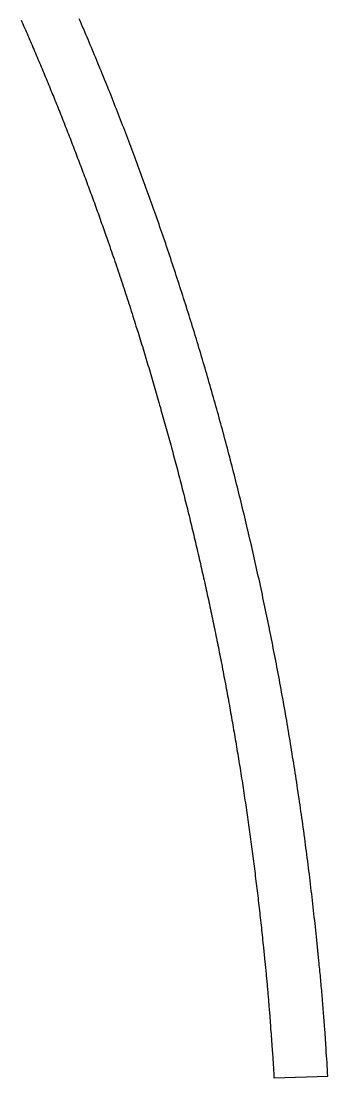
# Model space of a CAD drawing. Extents: x -7325 to -371, y -3238 to 133.
# Drawn here: x -4769.2 to -4688.2, y -1911.4 to -1632.3 of the extents above; entities that cross this region are included whole.
import ezdxf

# ---------------------------------------------------------------- set-up
doc = ezdxf.new("R2010")
doc.units = 0
doc.header["$MEASUREMENT"] = 0
doc.layers.add('NAILERS', color=7, linetype='CONTINUOUS')

msp = doc.modelspace()

# ---------------------------------------------------------------- linework, layer by layer
at = {"layer": 'NAILERS'}
msp.add_lwpolyline([(-4769.19, -1632.01), (-4768.96, -1632.52), (-4768.74, -1633.03), (-4768.52, -1633.54), (-4768.29, -1634.05), (-4768.07, -1634.56), (-4767.85, -1635.07), (-4767.63, -1635.58), (-4767.41, -1636.09), (-4767.19, -1636.6), (-4766.97, -1637.12), (-4766.75, -1637.63), (-4766.53, -1638.14), (-4766.31, -1638.65), (-4766.09, -1639.16), (-4766.06, -1639.22), (-4765.84, -1639.73), (-4765.62, -1640.25), (-4765.4, -1640.76), (-4765.19, -1641.28), (-4764.97, -1641.8), (-4764.75, -1642.31), (-4764.53, -1642.83), (-4764.31, -1643.34), (-4764.1, -1643.86), (-4763.88, -1644.38), (-4763.66, -1644.9), (-4763.45, -1645.41), (-4763.23, -1645.93), (-4763.02, -1646.45), (-4762.8, -1646.96), (-4762.59, -1647.48), (-4762.37, -1648), (-4762.16, -1648.52), (-4761.95, -1649.04), (-4761.73, -1649.56), (-4761.52, -1650.07), (-4761.31, -1650.59), (-4761.1, -1651.11), (-4760.88, -1651.63), (-4760.67, -1652.15), (-4760.46, -1652.67), (-4760.25, -1653.19), (-4760.04, -1653.71), (-4759.83, -1654.23), (-4759.62, -1654.75), (-4759.41, -1655.27), (-4759.21, -1655.79), (-4759.18, -1655.84), (-4758.97, -1656.37), (-4758.76, -1656.89), (-4758.56, -1657.42), (-4758.35, -1657.94), (-4758.14, -1658.47), (-4757.93, -1658.99), (-4757.72, -1659.52), (-4757.52, -1660.04), (-4757.31, -1660.57), (-4757.11, -1661.09), (-4756.9, -1661.62), (-4756.69, -1662.14), (-4756.49, -1662.67), (-4756.28, -1663.19), (-4756.08, -1663.72), (-4755.88, -1664.25), (-4755.67, -1664.77), (-4755.47, -1665.3), (-4755.27, -1665.82), (-4755.07, -1666.35), (-4754.86, -1666.88), (-4754.66, -1667.41), (-4754.46, -1667.93), (-4754.26, -1668.46), (-4754.06, -1668.99), (-4753.86, -1669.52), (-4753.66, -1670.04), (-4753.46, -1670.57), (-4753.26, -1671.1), (-4753.06, -1671.63), (-4752.86, -1672.16), (-4752.67, -1672.68), (-4752.62, -1672.81), (-4752.42, -1673.34), (-4752.22, -1673.88), (-4752.02, -1674.42), (-4751.82, -1674.95), (-4751.62, -1675.49), (-4751.42, -1676.03), (-4751.23, -1676.57), (-4751.03, -1677.1), (-4750.83, -1677.64), (-4750.63, -1678.18), (-4750.44, -1678.72), (-4750.24, -1679.25), (-4750.05, -1679.79), (-4749.85, -1680.33), (-4749.66, -1680.87), (-4749.46, -1681.41), (-4749.27, -1681.95), (-4749.07, -1682.48), (-4748.88, -1683.02), (-4748.69, -1683.56), (-4748.5, -1684.1), (-4748.3, -1684.64), (-4748.11, -1685.18), (-4747.92, -1685.72), (-4747.73, -1686.26), (-4747.54, -1686.8), (-4747.35, -1687.34), (-4747.16, -1687.88), (-4746.97, -1688.42), (-4746.78, -1688.96), (-4746.59, -1689.5), (-4746.4, -1690.04), (-4745.78, -1691.83), (-4745.55, -1692.49), (-4745.33, -1693.14), (-4745.1, -1693.79), (-4744.88, -1694.45), (-4744.65, -1695.1), (-4744.43, -1695.76), (-4744.21, -1696.41), (-4743.98, -1697.06), (-4743.76, -1697.72), (-4743.54, -1698.37), (-4743.32, -1699.03), (-4743.1, -1699.69), (-4742.88, -1700.34), (-4742.66, -1701), (-4742.45, -1701.65), (-4742.23, -1702.31), (-4742.01, -1702.97), (-4741.8, -1703.62), (-4741.58, -1704.28), (-4741.37, -1704.94), (-4741.16, -1705.59), (-4740.94, -1706.25), (-4740.73, -1706.91), (-4740.52, -1707.57), (-4740.31, -1708.23), (-4740.1, -1708.88), (-4739.89, -1709.54), (-4739.68, -1710.2), (-4739.47, -1710.86), (-4739.26, -1711.52), (-4739.06, -1712.18), (-4738.85, -1712.84), (-4738.32, -1714.55), (-4738.12, -1715.16), (-4737.93, -1715.78), (-4737.74, -1716.39), (-4737.55, -1717.01), (-4737.36, -1717.62), (-4737.17, -1718.24), (-4736.98, -1718.86), (-4736.8, -1719.47), (-4736.61, -1720.09), (-4736.42, -1720.71), (-4736.23, -1721.32), (-4736.05, -1721.94), (-4735.86, -1722.56), (-4735.68, -1723.17), (-4735.49, -1723.79), (-4735.31, -1724.41), (-4735.12, -1725.03), (-4734.94, -1725.64), (-4734.76, -1726.26), (-4734.57, -1726.88), (-4734.39, -1727.5), (-4734.21, -1728.12), (-4734.03, -1728.74), (-4733.85, -1729.35), (-4733.67, -1729.97), (-4733.49, -1730.59), (-4733.31, -1731.21), (-4733.13, -1731.83), (-4732.95, -1732.45), (-4732.78, -1733.07), (-4732.6, -1733.69), (-4732.42, -1734.31), (-4732.25, -1734.93), (-4732.07, -1735.55), (-4731.9, -1736.17), (-4731.72, -1736.79), (-4731.55, -1737.41), (-4731.37, -1738.03), (-4731.2, -1738.65), (-4731.03, -1739.27), (-4730.86, -1739.89), (-4730.68, -1740.51), (-4730.51, -1741.14), (-4730.34, -1741.76), (-4730.17, -1742.38), (-4730, -1743), (-4729.83, -1743.62), (-4729.67, -1744.25), (-4729.5, -1744.87), (-4729.33, -1745.49), (-4729.16, -1746.11), (-4729, -1746.73), (-4728.83, -1747.36), (-4728.66, -1747.98), (-4728.5, -1748.6), (-4728.33, -1749.23), (-4728.17, -1749.85), (-4728.01, -1750.47), (-4727.84, -1751.1), (-4727.68, -1751.72), (-4727.52, -1752.34), (-4727.36, -1752.97), (-4727.2, -1753.59), (-4727.03, -1754.22), (-4727.03, -1754.23), (-4726.87, -1754.86), (-4726.71, -1755.48), (-4726.55, -1756.11), (-4726.39, -1756.74), (-4726.23, -1757.36), (-4726.07, -1757.99), (-4725.92, -1758.61), (-4725.76, -1759.24), (-4725.6, -1759.87), (-4725.45, -1760.49), (-4725.29, -1761.12), (-4725.14, -1761.75), (-4724.98, -1762.37), (-4724.83, -1763), (-4724.67, -1763.63), (-4724.52, -1764.25), (-4724.37, -1764.88), (-4724.22, -1765.51), (-4724.06, -1766.14), (-4723.91, -1766.76), (-4723.76, -1767.39), (-4723.61, -1768.02), (-4723.46, -1768.65), (-4723.31, -1769.28), (-4723.17, -1769.9), (-4723.02, -1770.53), (-4722.87, -1771.16), (-4722.72, -1771.79), (-4722.58, -1772.42), (-4722.43, -1773.05), (-4722.28, -1773.68), (-4722.14, -1774.31), (-4722.13, -1774.33), (-4721.99, -1774.96), (-4721.85, -1775.59), (-4721.7, -1776.22), (-4721.56, -1776.85), (-4721.42, -1777.48), (-4721.27, -1778.11), (-4721.13, -1778.74), (-4720.99, -1779.37), (-4720.85, -1780), (-4720.71, -1780.63), (-4720.57, -1781.27), (-4720.43, -1781.9), (-4720.29, -1782.53), (-4720.15, -1783.16), (-4720.01, -1783.79), (-4719.88, -1784.43), (-4719.74, -1785.06), (-4719.6, -1785.69), (-4719.47, -1786.32), (-4719.33, -1786.96), (-4719.2, -1787.59), (-4719.06, -1788.22), (-4718.93, -1788.85), (-4718.79, -1789.49), (-4718.66, -1790.12), (-4718.53, -1790.75), (-4718.4, -1791.39), (-4718.26, -1792.02), (-4718.13, -1792.65), (-4718, -1793.29), (-4717.87, -1793.92), (-4717.74, -1794.55), (-4717.74, -1794.58), (-4717.61, -1795.21), (-4717.48, -1795.85), (-4717.35, -1796.48), (-4717.23, -1797.12), (-4717.1, -1797.75), (-4716.97, -1798.39), (-4716.85, -1799.02), (-4716.72, -1799.66), (-4716.59, -1800.3), (-4716.47, -1800.93), (-4716.34, -1801.57), (-4716.22, -1802.21), (-4716.1, -1802.84), (-4715.98, -1803.48), (-4715.85, -1804.12), (-4715.73, -1804.75), (-4715.61, -1805.39), (-4715.49, -1806.03), (-4715.37, -1806.66), (-4715.25, -1807.3), (-4715.13, -1807.94), (-4715.01, -1808.57), (-4714.89, -1809.21), (-4714.77, -1809.85), (-4714.66, -1810.49), (-4714.54, -1811.12), (-4714.42, -1811.76), (-4714.31, -1812.4), (-4714.19, -1813.04), (-4714.08, -1813.68), (-4713.96, -1814.31), (-4713.85, -1814.95), (-4713.85, -1814.98), (-4713.73, -1815.62), (-4713.62, -1816.26), (-4713.51, -1816.9), (-4713.39, -1817.54), (-4713.28, -1818.18), (-4713.17, -1818.82), (-4713.06, -1819.46), (-4712.95, -1820.1), (-4712.84, -1820.74), (-4712.73, -1821.38), (-4712.62, -1822.02), (-4712.52, -1822.66), (-4712.41, -1823.3), (-4712.3, -1823.94), (-4712.19, -1824.58), (-4712.09, -1825.22), (-4711.98, -1825.86), (-4711.88, -1826.51), (-4711.77, -1827.15), (-4711.67, -1827.79), (-4711.57, -1828.43), (-4711.46, -1829.07), (-4711.36, -1829.71), (-4711.26, -1830.35), (-4711.16, -1831), (-4711.06, -1831.64), (-4710.95, -1832.28), (-4710.85, -1832.92), (-4710.76, -1833.56), (-4710.66, -1834.21), (-4710.56, -1834.85), (-4710.46, -1835.49), (-4710.46, -1835.52), (-4710.36, -1836.16), (-4710.26, -1836.8), (-4710.16, -1837.45), (-4710.07, -1838.09), (-4709.97, -1838.74), (-4709.88, -1839.38), (-4709.78, -1840.03), (-4709.69, -1840.67), (-4709.59, -1841.31), (-4709.5, -1841.96), (-4709.41, -1842.6), (-4709.32, -1843.25), (-4709.22, -1843.89), (-4709.13, -1844.54), (-4709.04, -1845.18), (-4708.95, -1845.83), (-4708.86, -1846.47), (-4708.77, -1847.12), (-4708.68, -1847.76), (-4708.59, -1848.41), (-4708.51, -1849.05), (-4708.42, -1849.7), (-4708.33, -1850.35), (-4708.25, -1850.99), (-4708.16, -1851.64), (-4708.08, -1852.28), (-4707.99, -1852.93), (-4707.91, -1853.57), (-4707.82, -1854.22), (-4707.74, -1854.87), (-4707.66, -1855.51), (-4707.57, -1856.16), (-4707.57, -1856.19), (-4707.49, -1856.83), (-4707.41, -1857.48), (-4707.33, -1858.13), (-4707.25, -1858.78), (-4707.17, -1859.43), (-4707.09, -1860.07), (-4707.01, -1860.72), (-4706.93, -1861.37), (-4706.85, -1862.02), (-4706.77, -1862.67), (-4706.7, -1863.32), (-4706.62, -1863.97), (-4706.54, -1864.61), (-4706.47, -1865.26), (-4706.39, -1865.91), (-4706.32, -1866.56), (-4706.25, -1867.21), (-4706.17, -1867.86), (-4706.1, -1868.51), (-4706.03, -1869.16), (-4705.95, -1869.8), (-4705.88, -1870.45), (-4705.81, -1871.1), (-4705.74, -1871.75), (-4705.67, -1872.4), (-4705.6, -1873.05), (-4705.53, -1873.7), (-4705.46, -1874.35), (-4705.4, -1875), (-4705.33, -1875.65), (-4705.26, -1876.3), (-4705.2, -1876.95), (-4704.8, -1880.88), (-4704.75, -1881.28), (-4704.71, -1881.69), (-4704.67, -1882.1), (-4704.63, -1882.51), (-4704.59, -1882.92), (-4704.55, -1883.32), (-4704.51, -1883.73), (-4704.47, -1884.14), (-4704.43, -1884.55), (-4704.4, -1884.96), (-4704.36, -1885.36), (-4704.32, -1885.77), (-4704.28, -1886.18), (-4704.24, -1886.59), (-4704.21, -1887), (-4704.17, -1887.41), (-4704.13, -1887.81), (-4704.1, -1888.22), (-4704.06, -1888.63), (-4704.03, -1889.04), (-4703.99, -1889.45), (-4703.96, -1889.86), (-4703.92, -1890.27), (-4703.89, -1890.67), (-4703.86, -1891.08), (-4703.82, -1891.49), (-4703.79, -1891.9), (-4703.76, -1892.31), (-4703.72, -1892.72), (-4703.69, -1893.13), (-4703.66, -1893.53), (-4703.63, -1893.94), (-4703.33, -1897.86), (-4703.28, -1898.52), (-4703.23, -1899.17), (-4703.18, -1899.83), (-4703.13, -1900.48), (-4703.08, -1901.14), (-4703.03, -1901.8), (-4702.98, -1902.45), (-4702.94, -1903.11), (-4702.89, -1903.76), (-4702.86, -1904.25), (-4702.82, -1904.75), (-4702.79, -1905.24), (-4702.75, -1905.73), (-4702.72, -1906.22), (-4702.69, -1906.71), (-4702.66, -1907.21), (-4702.63, -1907.7), (-4702.55, -1908.94), (-4702.53, -1909.31), (-4702.51, -1909.67), (-4702.48, -1910.03), (-4702.46, -1910.4), (-4702.42, -1911.02), (-4702.41, -1911.12), (-4702.4, -1911.23), (-4702.4, -1911.26), (-4702.4, -1911.34), (-4702.39, -1911.42), (-4688.17, -1910.98), (-4688.23, -1910.08), (-4688.28, -1909.17), (-4688.34, -1908.27), (-4688.4, -1907.37), (-4688.46, -1906.46), (-4688.52, -1905.56), (-4688.58, -1904.66), (-4688.64, -1903.76), (-4689.01, -1898.4), (-4689.05, -1897.84), (-4689.09, -1897.28), (-4689.13, -1896.72), (-4689.17, -1896.16), (-4689.21, -1895.6), (-4689.25, -1895.04), (-4689.29, -1894.48), (-4689.34, -1893.92), (-4689.38, -1893.36), (-4689.42, -1892.8), (-4689.47, -1892.24), (-4689.51, -1891.68), (-4689.56, -1891.12), (-4689.61, -1890.56), (-4689.65, -1890), (-4689.7, -1889.44), (-4689.75, -1888.88), (-4689.8, -1888.32), (-4689.85, -1887.76), (-4689.9, -1887.2), (-4689.95, -1886.64), (-4690, -1886.08), (-4690.05, -1885.52), (-4690.1, -1884.96), (-4690.16, -1884.4), (-4690.21, -1883.84), (-4690.26, -1883.28), (-4690.32, -1882.73), (-4690.37, -1882.17), (-4690.43, -1881.61), (-4690.49, -1881.05), (-4690.54, -1880.49), (-4691.1, -1875.03), (-4691.19, -1874.16), (-4691.28, -1873.29), (-4691.37, -1872.42), (-4691.46, -1871.55), (-4691.56, -1870.68), (-4691.65, -1869.81), (-4691.75, -1868.94), (-4691.84, -1868.07), (-4691.94, -1867.2), (-4692.04, -1866.33), (-4692.14, -1865.46), (-4692.23, -1864.59), (-4692.33, -1863.72), (-4692.44, -1862.85), (-4692.54, -1861.99), (-4692.64, -1861.12), (-4692.74, -1860.25), (-4692.85, -1859.38), (-4692.96, -1858.51), (-4693.06, -1857.64), (-4693.17, -1856.77), (-4693.28, -1855.91), (-4693.39, -1855.04), (-4693.5, -1854.17), (-4693.61, -1853.3), (-4693.72, -1852.44), (-4693.83, -1851.57), (-4693.95, -1850.7), (-4694.06, -1849.83), (-4694.18, -1848.97), (-4694.29, -1848.1), (-4694.41, -1847.23), (-4694.44, -1847), (-4694.56, -1846.15), (-4694.67, -1845.29), (-4694.79, -1844.44), (-4694.91, -1843.59), (-4695.03, -1842.74), (-4695.15, -1841.89), (-4695.27, -1841.04), (-4695.39, -1840.18), (-4695.52, -1839.33), (-4695.64, -1838.48), (-4695.77, -1837.63), (-4695.89, -1836.78), (-4696.02, -1835.93), (-4696.15, -1835.08), (-4696.27, -1834.23), (-4696.4, -1833.38), (-4696.53, -1832.53), (-4696.66, -1831.68), (-4696.8, -1830.83), (-4696.93, -1829.98), (-4697.06, -1829.13), (-4697.2, -1828.28), (-4697.33, -1827.43), (-4697.47, -1826.58), (-4697.6, -1825.73), (-4697.74, -1824.88), (-4697.88, -1824.03), (-4698.02, -1823.18), (-4698.16, -1822.33), (-4698.3, -1821.48), (-4698.44, -1820.64), (-4698.59, -1819.79), (-4698.63, -1819.56), (-4698.77, -1818.72), (-4698.91, -1817.89), (-4699.05, -1817.06), (-4699.2, -1816.22), (-4699.34, -1815.39), (-4699.49, -1814.56), (-4699.63, -1813.72), (-4699.78, -1812.89), (-4699.93, -1812.06), (-4700.08, -1811.23), (-4700.23, -1810.39), (-4700.38, -1809.56), (-4700.53, -1808.73), (-4700.68, -1807.9), (-4700.84, -1807.07), (-4700.99, -1806.24), (-4701.15, -1805.4), (-4701.3, -1804.57), (-4701.46, -1803.74), (-4701.61, -1802.91), (-4701.77, -1802.08), (-4701.93, -1801.25), (-4702.09, -1800.42), (-4702.25, -1799.59), (-4702.41, -1798.76), (-4702.58, -1797.93), (-4702.74, -1797.1), (-4702.9, -1796.27), (-4703.07, -1795.44), (-4703.23, -1794.61), (-4703.4, -1793.78), (-4703.57, -1792.95), (-4703.61, -1792.73), (-4703.78, -1791.91), (-4703.95, -1791.1), (-4704.11, -1790.28), (-4704.28, -1789.47), (-4704.45, -1788.65), (-4704.62, -1787.84), (-4704.79, -1787.03), (-4704.96, -1786.21), (-4705.13, -1785.4), (-4705.31, -1784.59), (-4705.48, -1783.77), (-4705.65, -1782.96), (-4705.83, -1782.15), (-4706, -1781.33), (-4706.18, -1780.52), (-4706.36, -1779.71), (-4706.54, -1778.9), (-4706.72, -1778.09), (-4706.9, -1777.28), (-4707.08, -1776.46), (-4707.26, -1775.65), (-4707.44, -1774.84), (-4707.63, -1774.03), (-4707.81, -1773.22), (-4707.99, -1772.41), (-4708.18, -1771.6), (-4708.37, -1770.79), (-4708.55, -1769.98), (-4708.74, -1769.17), (-4708.93, -1768.36), (-4709.12, -1767.55), (-4709.31, -1766.74), (-4709.36, -1766.52), (-4709.55, -1765.72), (-4709.74, -1764.93), (-4709.93, -1764.13), (-4710.12, -1763.34), (-4710.31, -1762.54), (-4710.51, -1761.75), (-4710.7, -1760.96), (-4710.89, -1760.16), (-4711.09, -1759.37), (-4711.28, -1758.58), (-4711.48, -1757.78), (-4711.67, -1756.99), (-4711.87, -1756.2), (-4712.07, -1755.4), (-4712.27, -1754.61), (-4712.47, -1753.82), (-4712.67, -1753.03), (-4712.87, -1752.24), (-4713.07, -1751.44), (-4713.28, -1750.65), (-4713.48, -1749.86), (-4713.69, -1749.07), (-4713.89, -1748.28), (-4714.1, -1747.49), (-4714.3, -1746.7), (-4714.51, -1745.91), (-4714.72, -1745.12), (-4714.93, -1744.33), (-4715.14, -1743.54), (-4715.35, -1742.75), (-4715.56, -1741.96), (-4715.77, -1741.17), (-4715.83, -1740.95), (-4716.04, -1740.17), (-4716.25, -1739.4), (-4716.47, -1738.63), (-4716.68, -1737.85), (-4716.89, -1737.08), (-4717.1, -1736.3), (-4717.32, -1735.53), (-4717.53, -1734.76), (-4717.75, -1733.98), (-4717.96, -1733.21), (-4718.18, -1732.44), (-4718.4, -1731.67), (-4718.62, -1730.89), (-4718.84, -1730.12), (-4719.06, -1729.35), (-4719.28, -1728.58), (-4719.5, -1727.81), (-4719.72, -1727.03), (-4719.94, -1726.26), (-4720.17, -1725.49), (-4720.39, -1724.72), (-4720.62, -1723.95), (-4720.85, -1723.18), (-4721.07, -1722.41), (-4721.3, -1721.64), (-4721.53, -1720.87), (-4721.76, -1720.1), (-4721.99, -1719.33), (-4722.22, -1718.57), (-4722.45, -1717.8), (-4722.68, -1717.03), (-4722.91, -1716.26), (-4722.98, -1716.04), (-4723.21, -1715.29), (-4723.44, -1714.53), (-4723.67, -1713.78), (-4723.9, -1713.02), (-4724.14, -1712.27), (-4724.37, -1711.52), (-4724.6, -1710.77), (-4724.84, -1710.01), (-4725.07, -1709.26), (-4725.31, -1708.51), (-4725.55, -1707.76), (-4725.79, -1707.01), (-4726.02, -1706.25), (-4726.26, -1705.5), (-4726.5, -1704.75), (-4726.74, -1704), (-4726.98, -1703.25), (-4727.23, -1702.5), (-4727.47, -1701.75), (-4727.71, -1701), (-4727.96, -1700.25), (-4728.2, -1699.5), (-4728.45, -1698.75), (-4728.69, -1698.01), (-4728.94, -1697.26), (-4729.19, -1696.51), (-4729.44, -1695.76), (-4729.69, -1695.01), (-4729.94, -1694.27), (-4730.19, -1693.52), (-4730.44, -1692.77), (-4730.69, -1692.03), (-4730.77, -1691.8), (-4731.01, -1691.07), (-4731.26, -1690.34), (-4731.51, -1689.61), (-4731.76, -1688.87), (-4732.01, -1688.14), (-4732.27, -1687.41), (-4732.52, -1686.68), (-4732.77, -1685.95), (-4733.03, -1685.22), (-4733.28, -1684.49), (-4733.54, -1683.76), (-4733.79, -1683.03), (-4734.05, -1682.3), (-4734.31, -1681.57), (-4734.56, -1680.84), (-4734.82, -1680.11), (-4735.08, -1679.38), (-4735.34, -1678.65), (-4735.6, -1677.92), (-4735.87, -1677.2), (-4736.13, -1676.47), (-4736.39, -1675.74), (-4736.66, -1675.01), (-4736.92, -1674.29), (-4737.19, -1673.56), (-4737.45, -1672.83), (-4737.72, -1672.11), (-4737.99, -1671.38), (-4738.25, -1670.66), (-4738.52, -1669.93), (-4738.79, -1669.21), (-4739.06, -1668.48), (-4739.14, -1668.26), (-4739.41, -1667.55), (-4739.68, -1666.84), (-4739.94, -1666.13), (-4740.21, -1665.42), (-4740.48, -1664.71), (-4740.75, -1664), (-4741.02, -1663.29), (-4741.29, -1662.58), (-4741.56, -1661.87), (-4741.83, -1661.16), (-4742.1, -1660.45), (-4742.38, -1659.75), (-4742.65, -1659.04), (-4742.93, -1658.33), (-4743.2, -1657.62), (-4743.48, -1656.92), (-4743.75, -1656.21), (-4744.03, -1655.51), (-4744.31, -1654.8), (-4744.59, -1654.09), (-4744.87, -1653.39), (-4745.15, -1652.68), (-4745.43, -1651.98), (-4745.71, -1651.27), (-4745.99, -1650.57), (-4746.27, -1649.86), (-4746.56, -1649.16), (-4746.84, -1648.46), (-4747.13, -1647.75), (-4747.41, -1647.05), (-4747.7, -1646.35), (-4747.98, -1645.65), (-4748.08, -1645.42), (-4748.36, -1644.73), (-4748.64, -1644.05), (-4748.92, -1643.36), (-4749.21, -1642.67), (-4749.49, -1641.98), (-4749.78, -1641.3), (-4750.06, -1640.61), (-4750.35, -1639.92), (-4750.64, -1639.24), (-4750.92, -1638.55), (-4751.21, -1637.87), (-4751.5, -1637.18), (-4751.79, -1636.5), (-4752.08, -1635.81), (-4752.37, -1635.13), (-4752.66, -1634.44), (-4752.95, -1633.76), (-4753.25, -1633.07), (-4753.54, -1632.39), (-4753.84, -1631.71)], dxfattribs=at)

doc.saveas('drawing.dxf')
